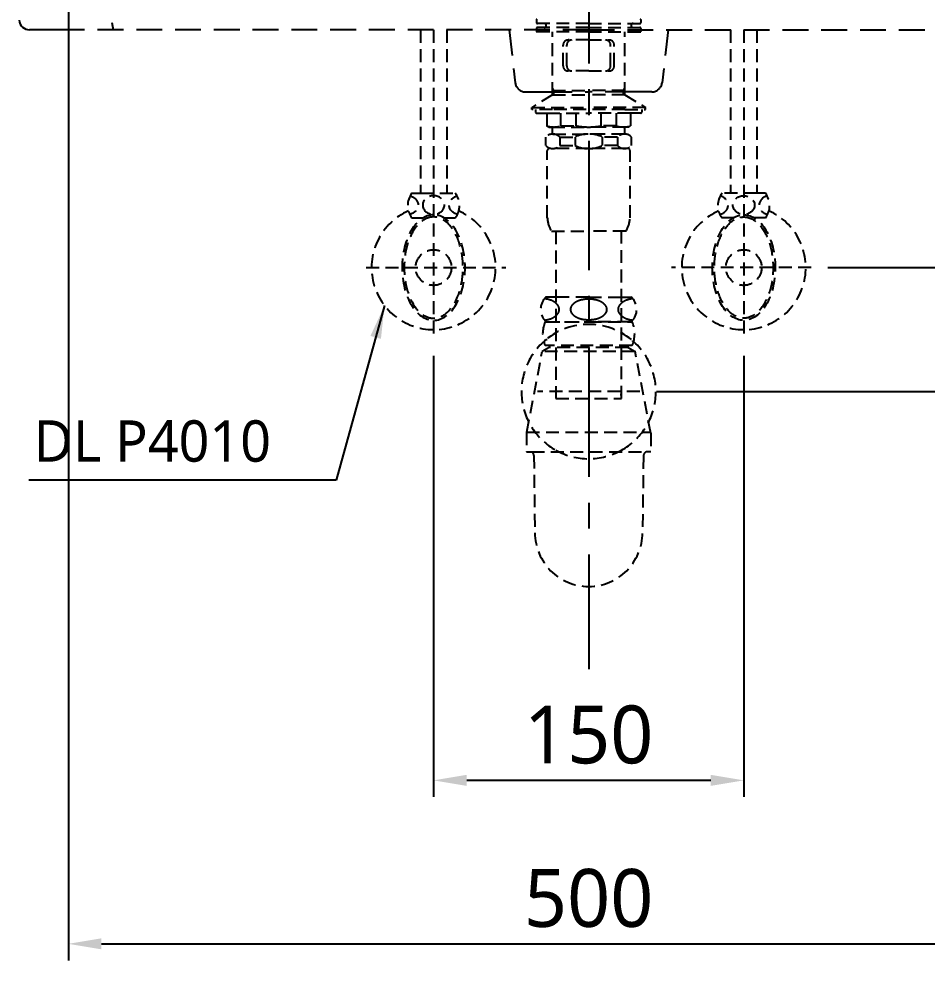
# Model space of a CAD drawing. Extents: x 0 to 3867, y -137 to 2100.
# Drawn here: x 586.8 to 1026.1, y 291.6 to 758.5 of the extents above; entities that cross this region are included whole.
import ezdxf

# ---------------------------------------------------------------- set-up
doc = ezdxf.new("R2010")
doc.units = 0
doc.header["$LTSCALE"] = 25
doc.header["$MEASUREMENT"] = 0
doc.linetypes.add('CENTER', pattern=[2, 1.25, -0.25, 0.25, -0.25])
doc.linetypes.add('HIDDEN', pattern=[0.375, 0.25, -0.125])
doc.layers.get('0').update_dxf_attribs({"linetype": 'CONTINUOUS'})
doc.layers.get('DEFPOINTS').update_dxf_attribs({"linetype": 'CONTINUOUS'})
for name, color, linetype in [('1', 1, 'CONTINUOUS'), ('2', 2, 'CONTINUOUS'), ('3', 3, 'CONTINUOUS'), ('4', 4, 'CONTINUOUS'), ('6', 6, 'CONTINUOUS'), ('7', 7, 'CONTINUOUS')]:
    doc.layers.add(name, color=color, linetype=linetype)
doc.styles.add('GHS', font='romans', dxfattribs={"bigfont": 'ghs'})
doc.styles.get("Standard").update_dxf_attribs({"font": 'NanumGothic.ttf'})
doc.dimstyles.get("Standard").update_dxf_attribs({"dimtxt": 2.5, "dimasz": 2, "dimexe": 2, "dimexo": 1, "dimgap": 1.5, "dimtad": 1, "dimdec": 0, "dimlfac": 10, "dimrnd": 0.5, "dimzin": 0, "dimdsep": 46, "dimtxsty": 'Standard', "dimcen": 0, "dimclrt": 2, "dimadec": 0, "dimazin": 0, "dimtfac": 1, "dimtdec": 0, "dimtmove": 0, "dimatfit": 3, "dimfxl": 0, "dimtolj": 1, "dimtzin": 0, "dimarcsym": 0})

# ---------------------------------------------------------------- blocks, each defined once
blk = doc.blocks.new('*D4')
at = {"layer": '1', "color": 3, "lineweight": -2}
for p, q in [((787.1, 595.78), (787.1, 382.39)), ((937.1, 595.78), (937.1, 382.39)), ((921.1, 390.39), (803.1, 390.39))]:
    blk.add_line(p, q, dxfattribs=at)
at = {"layer": '1', "color": 3}
for points in [[(803.1, 393.06), (803.1, 387.72), (787.1, 390.39)], [(921.1, 393.06), (921.1, 387.72), (937.1, 390.39)]]:
    blk.add_solid(points, dxfattribs=at)
at = {"layer": 'DEFPOINTS', "color": 0}
for p in [(787.1, 603.78), (937.1, 603.78), (787.1, 390.39)]:
    blk.add_point(p, dxfattribs=at)
at = {"layer": '1', "color": 2, "insert": (862.1, 412.39), "char_height": 28, "attachment_point": 5}
blk.add_mtext('\\A1;150', dxfattribs=at)
blk = doc.blocks.new('*D7')
at = {"layer": '3', "color": 3, "lineweight": -2}
for p, q in [((610.48, 845.43), (610.48, 303.32)), ((1113.71, 845.43), (1113.71, 303.32)), ((626.48, 311.32), (1097.71, 311.32))]:
    blk.add_line(p, q, dxfattribs=at)
at = {"layer": '3', "color": 3}
for points in [[(626.48, 313.99), (626.48, 308.66), (610.48, 311.32)], [(1097.71, 313.99), (1097.71, 308.66), (1113.71, 311.32)]]:
    blk.add_solid(points, dxfattribs=at)
at = {"layer": 'DEFPOINTS', "color": 0}
for p in [(610.48, 853.43), (1113.71, 853.43), (1113.71, 311.32)]:
    blk.add_point(p, dxfattribs=at)
at = {"layer": '3', "color": 2, "insert": (862.1, 333.32), "char_height": 28, "attachment_point": 5}
blk.add_mtext('\\A1;500', dxfattribs=at)
blk = doc.blocks.new('*D13')
at = {"layer": '1', "color": 3, "lineweight": -2}
for p, q in [((1171.96, 888.43), (1415.33, 888.43)), ((1407.33, 872.43), (1407.33, 707.93)), ((1407.33, 594.43), (1407.33, 663.93)), ((894.87, 578.43), (1415.33, 578.43))]:
    blk.add_line(p, q, dxfattribs=at)
at = {"layer": '1', "color": 3}
for points in [[(1404.67, 872.43), (1410, 872.43), (1407.33, 888.43)], [(1404.67, 594.43), (1410, 594.43), (1407.33, 578.43)]]:
    blk.add_solid(points, dxfattribs=at)
at = {"layer": 'DEFPOINTS', "color": 0}
for p in [(1163.96, 888.43), (886.87, 578.43, 9.25), (1407.33, 578.43)]:
    blk.add_point(p, dxfattribs=at)
at = {"layer": '1', "color": 2, "insert": (1407.33, 685.93), "char_height": 28, "attachment_point": 5}
blk.add_mtext('\\A1;310', dxfattribs=at)
blk = doc.blocks.new('*D15')
at = {"layer": '1', "color": 3, "lineweight": -2}
for p, q in [((977.72, 638.43), (1347.7, 638.43)), ((1339.7, 622.43), (1339.7, 447.1)), ((1339.7, 144.43), (1339.7, 403.1)), ((1224.61, 128.43), (1347.7, 128.43))]:
    blk.add_line(p, q, dxfattribs=at)
at = {"layer": '1', "color": 3}
for points in [[(1337.03, 622.43), (1342.37, 622.43), (1339.7, 638.43)], [(1337.03, 144.43), (1342.37, 144.43), (1339.7, 128.43)]]:
    blk.add_solid(points, dxfattribs=at)
at = {"layer": 'DEFPOINTS', "color": 0}
for p in [(969.72, 638.43, 9.25), (1216.61, 128.43), (1339.7, 128.43)]:
    blk.add_point(p, dxfattribs=at)
at = {"layer": '1', "color": 2, "insert": (1339.7, 425.1), "char_height": 28, "attachment_point": 5}
blk.add_mtext('\\A1;510', dxfattribs=at)

msp = doc.modelspace()

# ---------------------------------------------------------------- linework, layer by layer
at = {"color": 7, "linetype": 'HIDDEN', "ltscale": 2}
for p, q in [((823.58, 753.43), (826.58, 727.85)), ((900.61, 753.43), (897.61, 727.85)), ((831.54, 723.43), (841.6, 723.43)), ((841.6, 723.43), (862.1, 723.43)), ((882.6, 723.43), (862.1, 723.43)), ((892.65, 723.43), (882.6, 723.43))]:
    msp.add_line(p, q, dxfattribs=at)
at = {"color": 4, "linetype": 'HIDDEN'}
for p, q in [((841.1, 612.19, 9.25), (862.1, 612.19, 9.25)), ((862.1, 612.19, 9.25), (883.1, 612.19, 9.25)), ((832.19, 558.78, 9.25), (839.6, 597.78, 9.25)), ((843, 599.78, 9.25), (839.6, 597.78, 9.25)), ((884.6, 597.78, 9.25), (839.6, 597.78, 9.25)), ((883.1, 600.69, 9.25), (841.1, 600.69, 9.25)), ((881.2, 599.78, 9.25), (843, 599.78, 9.25)), ((881.2, 599.78, 9.25), (881.2, 600.69, 9.25)), ((881.2, 599.78, 9.25), (884.6, 597.78, 9.25)), ((892.1, 558.28, 9.25), (884.6, 597.78, 9.25)), ((832.1, 558.78, 9.25), (832.1, 549.28, 9.25)), ((832.1, 558.78, 9.25), (892, 558.78, 9.25)), ((892.1, 558.28, 9.25), (892.1, 549.28, 9.25)), ((832.1, 549.28, 9.25), (834.47, 549.28, 9.25)), ((834.47, 549.28, 9.25), (890.1, 549.28, 9.25)), ((835.6, 547.48, 9.25), (836.1, 510.19, 9.25)), ((888.6, 547.35, 9.25), (888.1, 510.19, 9.25)), ((892.1, 549.28, 9.25), (890.1, 549.28, 9.25))]:
    msp.add_line(p, q, dxfattribs=at)
at = {"color": 7, "linetype": 'HIDDEN', "ltscale": 2}
for centre, start, end in [((831.54, 728.43), 186.6755, 270), ((892.65, 728.43), 270, 353.3245)]:
    msp.add_arc(centre, 5, start, end, dxfattribs=at)
at = {"color": 4, "linetype": 'HIDDEN'}
for centre, radius, start, end in [((853.7, 606.44, 9.25), 13.85, 155.4705, 204.5295), ((870.5, 606.44, 9.25), 13.85, 335.4705, 24.5295), ((833.6, 547.48, 9.25), 2, 0, 64.1581), ((890.6, 547.35, 9.25), 2, 104.4775, 180), ((862.1, 510.19, 9.25), 26, 180, 0)]:
    msp.add_arc(centre, radius, start, end, dxfattribs=at)
at = {"layer": '1', "color": 1, "linetype": 'CENTER', "ltscale": 2}
msp.add_line((862.1, 899.71), (862.1, 444.17), dxfattribs=at)
at = {"layer": '1', "color": 7}
msp.add_line((607.1, 753.43), (591.74, 753.43), dxfattribs=at)
at = {"layer": '2', "color": 7, "linetype": 'HIDDEN', "ltscale": 2}
msp.add_line((615.41, 849.29), (632.1, 753.43), dxfattribs=at)
at = {"layer": '3', "linetype": 'HIDDEN'}
for p, q in [((836.79, 758.33, 9.25), (836.79, 757.03, 9.25)), ((862.1, 756.53, 9.25), (837.29, 756.53, 9.25)), ((862.1, 756.53, 9.25), (886.9, 756.53, 9.25)), ((887.4, 758.33, 9.25), (887.4, 757.03, 9.25)), ((836.79, 754.03, 9.25), (836.79, 752.73, 9.25)), ((862.1, 752.53, 9.25), (836.99, 752.53, 9.25)), ((862.1, 754.53, 9.25), (837.29, 754.53, 9.25)), ((844.6, 721.93, 9.25), (844.6, 752.53, 9.25)), ((862.1, 754.53, 9.25), (886.9, 754.53, 9.25)), ((862.1, 752.53, 9.25), (887.2, 752.53, 9.25)), ((879.6, 721.93, 9.25), (879.6, 752.53, 9.25)), ((887.4, 754.03, 9.25), (887.4, 752.73, 9.25)), ((862.1, 748.53, 9.25), (852.22, 748.53, 9.25)), ((862.1, 748.53, 9.25), (871.97, 748.53, 9.25)), ((849.72, 736.03, 9.25), (849.72, 746.03, 9.25)), ((851.49, 736.03, 9.25), (851.49, 746.03, 9.25)), ((872.7, 736.03, 9.25), (872.7, 746.03, 9.25)), ((874.47, 736.03, 9.25), (874.47, 746.03, 9.25)), ((862.1, 733.53, 9.25), (852.22, 733.53, 9.25)), ((862.1, 733.53, 9.25), (871.97, 733.53, 9.25)), ((845.3, 724.03, 9.25), (844.6, 725.24, 9.25)), ((844.6, 724.03, 9.25), (862.1, 724.03, 9.25)), ((845.3, 721.93, 9.25), (845.3, 724.03, 9.25)), ((879.6, 724.03, 9.25), (862.1, 724.03, 9.25)), ((878.9, 724.03, 9.25), (879.6, 725.24, 9.25)), ((878.9, 721.93, 9.25), (878.9, 724.03, 9.25)), ((844.6, 721.93, 9.25), (834.6, 715.93, 9.25)), ((844.6, 721.93, 9.25), (862.1, 721.93, 9.25)), ((879.6, 721.93, 9.25), (862.1, 721.93, 9.25)), ((879.6, 721.93, 9.25), (889.6, 715.93, 9.25)), ((834.6, 715.93, 9.25), (862.1, 715.93, 9.25)), ((834.6, 714.93, 9.25), (834.6, 715.93, 9.25)), ((844.6, 714.93, 9.25), (834.6, 714.93, 9.25)), ((836.4, 714.93, 9.25), (836.4, 713.63, 9.25)), ((879.6, 714.93, 9.25), (844.6, 714.93, 9.25)), ((889.6, 715.93, 9.25), (862.1, 715.93, 9.25)), ((879.6, 714.93, 9.25), (889.6, 714.93, 9.25)), ((887.79, 714.93, 9.25), (887.79, 713.63, 9.25)), ((889.6, 714.93, 9.25), (889.6, 715.93, 9.25)), ((836.9, 713.13, 9.25), (841.9, 713.13, 9.25)), ((841.9, 713.13, 9.25), (862.1, 713.13, 9.25)), ((841.9, 713.13, 9.25), (841.9, 707.01, 9.25)), ((848.68, 707.01, 9.25), (848.68, 713.13, 9.25)), ((856.08, 707.01, 9.25), (856.08, 713.13, 9.25)), ((882.29, 713.13, 9.25), (862.1, 713.13, 9.25)), ((868.11, 707.01, 9.25), (868.11, 713.13, 9.25)), ((875.51, 707.01, 9.25), (875.51, 713.13, 9.25)), ((882.29, 713.13, 9.25), (882.29, 707.01, 9.25)), ((887.29, 713.13, 9.25), (882.29, 713.13, 9.25)), ((842.9, 706.43, 9.25), (841.9, 707.01, 9.25)), ((842.9, 706.43, 9.25), (844.3, 706.43, 9.25)), ((844.3, 706.43, 9.25), (862.1, 706.43, 9.25)), ((844.6, 703.02, 9.25), (844.6, 706.43, 9.25)), ((848.68, 707.01, 9.25), (856.08, 707.01, 9.25)), ((879.89, 706.43, 9.25), (862.1, 706.43, 9.25)), ((875.51, 707.01, 9.25), (868.11, 707.01, 9.25)), ((879.6, 703.02, 9.25), (879.6, 706.43, 9.25)), ((881.29, 706.43, 9.25), (879.89, 706.43, 9.25)), ((881.29, 706.43, 9.25), (882.29, 707.01, 9.25)), ((841.35, 697.47, 9.25), (841.35, 701.59, 9.25)), ((844.74, 703.03, 9.25), (861.85, 703.03, 9.25)), ((848.13, 701.59, 9.25), (855.53, 701.59, 9.25)), ((848.13, 701.59, 9.25), (848.13, 697.47, 9.25)), ((855.53, 701.59, 9.25), (855.53, 697.47, 9.25)), ((879.45, 703.03, 9.25), (862.34, 703.03, 9.25)), ((868.66, 701.59, 9.25), (868.66, 697.47, 9.25)), ((876.07, 701.59, 9.25), (868.66, 701.59, 9.25)), ((876.07, 701.59, 9.25), (876.07, 697.47, 9.25)), ((882.84, 697.47, 9.25), (882.84, 701.59, 9.25)), ((862.1, 696.03, 9.25), (843.1, 696.03, 9.25)), ((848.13, 697.47, 9.25), (855.53, 697.47, 9.25)), ((879.45, 696.03, 9.25), (862.1, 696.03, 9.25)), ((876.07, 697.47, 9.25), (868.66, 697.47, 9.25)), ((878.9, 696.03, 9.25), (879.45, 696.03, 9.25)), ((879.45, 696.03, 9.25), (879.85, 696.03, 9.25)), ((881.1, 696.03, 9.25), (879.6, 696.03, 9.25)), ((842.1, 662.43, 9.25), (842.1, 695.03, 9.25)), ((882.1, 689.66, 9.25), (882.1, 695.03, 9.25)), ((882.1, 662.43, 9.25), (882.1, 695.03, 9.25)), ((844.1, 656.03, 9.25), (862.1, 656.03, 9.25)), ((846.22, 656.03, 9.25), (846.22, 575.03, 9.25)), ((880.1, 656.03, 9.25), (862.1, 656.03, 9.25)), ((877.97, 575.03, 9.25), (877.97, 656.03, 9.25)), ((846.22, 575.03, 9.25), (877.97, 575.03, 9.25)), ((877.97, 576.81, 9.25), (877.27, 576.81, 9.25))]:
    msp.add_line(p, q, dxfattribs=at)
at = {"layer": '3', "color": 7, "linetype": 'HIDDEN', "ltscale": 2}
for q in [(607.1, 753.43), (1117.1, 753.43)]:
    msp.add_line((862.1, 753.43), q, dxfattribs=at)
at = {"layer": '3', "color": 7, "ltscale": 2}
msp.add_arc((591.74, 758.43), 5, 184.2364, 270, dxfattribs=at)
at = {"layer": '3', "linetype": 'HIDDEN'}
for centre, radius, start, end in [((836.99, 758.33, 9.25), 0.2, 90, 180), ((837.29, 757.03, 9.25), 0.5, 180, 270), ((840.6, 755.53, 9.25), 1, 270, 90), ((883.6, 755.53, 9.25), 1, 90, 270), ((886.9, 757.03, 9.25), 0.5, 270, 0), ((887.2, 758.33, 9.25), 0.2, 0, 90), ((837.29, 754.03, 9.25), 0.5, 90, 180), ((836.99, 752.73, 9.25), 0.2, 180, 270), ((886.9, 754.03, 9.25), 0.5, 0, 90), ((887.2, 752.73, 9.25), 0.2, 270, 0), ((852.22, 746.03, 9.25), 2.5, 90, 180), ((853.99, 746.03, 9.25), 2.5, 90, 180), ((870.2, 746.03, 9.25), 2.5, 0, 90), ((871.97, 746.03, 9.25), 2.5, 0, 90), ((852.22, 736.03, 9.25), 2.5, 180, 270), ((853.99, 736.03, 9.25), 2.5, 180, 270), ((870.2, 736.03, 9.25), 2.5, 270, 0), ((871.97, 736.03, 9.25), 2.5, 270, 0), ((836.9, 713.63, 9.25), 0.5, 180, 270), ((887.29, 713.63, 9.25), 0.5, 270, 0), ((845.29, 716.61, 9.25), 10.18, 250.5679, 289.4321), ((861.9, 735.89, 9.25), 29.46, 258.5956, 270.3737), ((862.29, 735.89, 9.25), 29.46, 269.6263, 281.4044), ((878.9, 716.61, 9.25), 10.18, 250.5679, 289.4321), ((844.74, 698.32, 9.25), 4.7, 43.9409, 136.0591), ((861.63, 689.42, 9.25), 13.61, 89.0643, 116.6472), ((862.56, 689.42, 9.25), 13.61, 63.3528, 90.9357), ((879.45, 698.32, 9.25), 4.7, 43.9409, 136.0591), ((844.74, 700.74, 9.25), 4.7, 223.9409, 316.0591), ((843.1, 695.03, 9.25), 1, 90, 180), ((861.63, 709.63, 9.25), 13.61, 243.3528, 270.9357), ((862.56, 709.63, 9.25), 13.61, 269.0643, 296.6472), ((879.45, 700.74, 9.25), 4.7, 223.9409, 316.0591), ((881.1, 695.03, 9.25), 1, 0, 90), ((855.08, 662.98, 9.25), 13, 182.42, 212.3), ((869.11, 662.98, 9.25), 13, 327.7, 357.58)]:
    msp.add_arc(centre, radius, start, end, dxfattribs=at)
at = {"layer": '4', "linetype": 'HIDDEN'}
for p, q in [((845.85, 624.19, 9.25), (841.55, 624.19, 9.25)), ((862.1, 624.19, 9.25), (845.85, 624.19, 9.25)), ((862.1, 624.19, 9.25), (878.35, 624.19, 9.25)), ((878.35, 624.19, 9.25), (882.64, 624.19, 9.25)), ((841.95, 612.19, 9.25), (841.55, 612.19, 9.25)), ((841.95, 612.19, 9.25), (862.1, 612.19, 9.25)), ((882.25, 612.19, 9.25), (862.1, 612.19, 9.25)), ((882.25, 612.19, 9.25), (882.64, 612.19, 9.25)), ((841.95, 603.47, 9.25), (841.55, 603.47, 9.25)), ((886.87, 578.43, 9.25), (837.32, 578.43, 9.25))]:
    msp.add_line(p, q, dxfattribs=at)
at = {"layer": '4', "linetype": 'HIDDEN', "elevation": 9.25}
for points in [[(847.9, 618.19, 0.155217), (847.31, 620.04, 0.106747), (845.25, 621.93, 0.073043), (842.48, 623.05, 0.028511), (840.75, 623.37, 0.059523)], [(862.1, 623.19, 0.057537), (858.54, 622.77, 0.071219), (855.84, 621.72, 0.106373), (853.82, 619.92, 0.159483)], [(862.1, 623.19, 0.057537), (858.54, 622.77, 0.071219), (855.84, 621.72, 0.106373), (853.82, 619.92, 0.159483)], [(862.1, 623.19, -0.057537), (865.65, 622.77, -0.071219), (868.35, 621.72, -0.106373), (870.38, 619.92, -0.159483)], [(862.1, 623.19, -0.057537), (865.65, 622.77, -0.071219), (868.35, 621.72, -0.106373), (870.38, 619.92, -0.159483)], [(876.29, 618.19, -0.155217), (876.88, 620.04, -0.106747), (878.94, 621.93, -0.073043), (881.71, 623.05, -0.028511), (883.44, 623.37, -0.059523)], [(840.75, 613, 0.028511), (842.48, 613.32, 0.073043), (845.25, 614.44, 0.106747), (847.31, 616.33, 0.155217), (847.9, 618.19, 0.155217)], [(853.82, 619.92, 0.32729), (853.82, 616.45, 0.106373), (855.84, 614.65, 0.071219), (858.54, 613.6, 0.057537), (862.1, 613.19, 0.057537)], [(870.38, 619.92, -0.32729), (870.38, 616.45, -0.106373), (868.35, 614.65, -0.071219), (865.65, 613.6, -0.057537), (862.1, 613.19, -0.057537)], [(883.44, 613, -0.028511), (881.71, 613.32, -0.073043), (878.94, 614.44, -0.106747), (876.88, 616.33, -0.155217), (876.29, 618.19, -0.155217)]]:
    msp.add_lwpolyline(points, format="xyb", dxfattribs=at)
at = {"layer": '4', "linetype": 'HIDDEN'}
for centre, radius, start, end in [((846.85, 618.19, 9.25), 8, 131.4096, 228.5904), ((877.35, 618.19, 9.25), 8, 311.4096, 48.5904), ((862.1, 578.47, 9.25), 32.5, 50.5529, 129.4471), ((862.1, 578.47, 9.25), 32.5, 129.4471, 240.7605), ((862.1, 578.47, 9.25), 32.5, 299.2395, 50.5529), ((862.1, 578.47, 9.25), 32.5, 240.7605, 299.2395)]:
    msp.add_arc(centre, radius, start, end, dxfattribs=at)
at = {"layer": '6', "linetype": 'HIDDEN'}
for p, q in [((780.75, 753.43, 9.25), (780.75, 674.43, 9.25)), ((787.1, 753.43, 9.25), (787.1, 603.78, 9.25)), ((793.45, 753.43, 9.25), (793.45, 674.43, 9.25)), ((930.75, 753.43, 9.25), (930.75, 674.43, 9.25)), ((937.1, 753.43, 9.25), (937.1, 603.78, 9.25)), ((943.45, 753.43, 9.25), (943.45, 674.43, 9.25)), ((776.6, 674.43, 9.25), (780.75, 674.43, 9.25)), ((780.75, 674.43, 9.25), (797.6, 674.43, 9.25)), ((943.45, 674.43, 9.25), (926.6, 674.43, 9.25)), ((947.6, 674.43, 9.25), (943.45, 674.43, 9.25)), ((776.6, 662.43, 9.25), (781.96, 662.43, 9.25)), ((792.24, 662.43, 9.25), (797.6, 662.43, 9.25)), ((931.96, 662.43, 9.25), (926.6, 662.43, 9.25)), ((947.6, 662.43, 9.25), (942.24, 662.43, 9.25)), ((754.47, 638.43, 9.25), (822.07, 638.43, 9.25)), ((969.72, 638.43, 9.25), (902.13, 638.43, 9.25))]:
    msp.add_line(p, q, dxfattribs=at)
for centre in [(787.1, 638.43, 9.25), (937.1, 638.43, 9.25)]:
    msp.add_circle(centre, 8.62, dxfattribs=at)
for centre, radius, start, end in [((784.6, 668.43, 9.25), 10, 143.1301, 216.8699), ((789.6, 668.43, 9.25), 10, 323.1301, 36.8699), ((934.6, 668.43, 9.25), 10, 143.1301, 216.8699), ((939.6, 668.43, 9.25), 10, 323.1301, 36.8699), ((787.1, 638.43, 9.25), 30, 113.9173, 66.0827), ((937.1, 638.43, 9.25), 30, 113.9173, 66.0827)]:
    msp.add_arc(centre, radius, start, end, dxfattribs=at)
at = {"layer": '6', "linetype": 'HIDDEN', "extrusion": (0, 0, -1)}
for centre, major_axis, start_param, end_param in [((774.41, 668.66, 9.25), (-5.23, 0), 1.824119, 4.49897), ((799.87, 668.66, 9.25), (5.23, 0), 1.800504, 4.443058)]:
    msp.add_ellipse(centre, major_axis=major_axis, ratio=0.866391, start_param=start_param, end_param=end_param, dxfattribs=at)
for centre, major_axis, ratio in [((787.1, 668.66, 9.25), (-5.23, 0), 0.866391), ((787.1, 638.43, 9.25), (0, 25.5), 0.596529)]:
    msp.add_ellipse(centre, major_axis=major_axis, ratio=ratio, dxfattribs=at)
at = {"layer": '6', "linetype": 'HIDDEN'}
for centre, major_axis, start_param, end_param in [((924.32, 668.66, 9.25), (-5.23, 0), 1.800504, 4.443058), ((949.78, 668.66, 9.25), (5.23, 0), 1.824119, 4.49897)]:
    msp.add_ellipse(centre, major_axis=major_axis, ratio=0.866391, start_param=start_param, end_param=end_param, dxfattribs=at)
for centre, major_axis, ratio in [((937.1, 668.66, 9.25), (5.23, 0), 0.866391), ((937.1, 638.43, 9.25), (0, 25.5), 0.596529)]:
    msp.add_ellipse(centre, major_axis=major_axis, ratio=ratio, dxfattribs=at)
for points in [[(787.1, 662.93, 9.25), (789.18, 662.93, 9.25), (791.28, 662.13, 9.25), (795.17, 658.88, 9.25), (796.94, 656.44, 9.25), (799.67, 650.41, 9.25), (800.62, 646.83, 9.25), (801.47, 639.32, 9.25), (801.37, 635.39, 9.25), (800.14, 628.03, 9.25), (799.01, 624.61, 9.25), (796, 619.02, 9.25), (794.12, 616.86, 9.25), (790.11, 614.22, 9.25), (788.01, 613.72, 9.25), (783.85, 614.32, 9.25), (781.77, 615.44, 9.25), (778.02, 619.27, 9.25), (776.37, 621.98, 9.25), (773.96, 628.4, 9.25), (773.19, 632.11, 9.25), (772.73, 639.72, 9.25), (773.03, 643.62, 9.25), (774.64, 650.77, 9.25), (775.94, 654, 9.25), (779.21, 659.11, 9.25), (781.17, 660.97, 9.25), (784.49, 662.62, 9.25), (785.79, 662.93, 9.25), (787.1, 662.93, 9.25)], [(937.1, 662.93, 9.25), (935.02, 662.93, 9.25), (932.92, 662.13, 9.25), (929.02, 658.88, 9.25), (927.25, 656.44, 9.25), (924.52, 650.41, 9.25), (923.57, 646.83, 9.25), (922.72, 639.32, 9.25), (922.82, 635.39, 9.25), (924.05, 628.03, 9.25), (925.18, 624.61, 9.25), (928.2, 619.02, 9.25), (930.07, 616.86, 9.25), (934.08, 614.22, 9.25), (936.18, 613.72, 9.25), (940.34, 614.32, 9.25), (942.42, 615.44, 9.25), (946.17, 619.27, 9.25), (947.82, 621.98, 9.25), (950.24, 628.4, 9.25), (951, 632.11, 9.25), (951.46, 639.72, 9.25), (951.16, 643.62, 9.25), (949.56, 650.77, 9.25), (948.26, 654, 9.25), (944.99, 659.11, 9.25), (943.02, 660.97, 9.25), (939.7, 662.62, 9.25), (938.4, 662.93, 9.25), (937.1, 662.93, 9.25)]]:
    msp.add_open_spline(points, degree=3, knots=[0, 0, 0, 0, 0.46111, 0.46111, 0.922219, 0.922219, 1.383329, 1.383329, 1.844439, 1.844439, 2.305549, 2.305549, 2.766658, 2.766658, 3.227768, 3.227768, 3.688878, 3.688878, 4.149988, 4.149988, 4.611097, 4.611097, 5.072207, 5.072207, 5.533317, 5.533317, 5.994427, 5.994427, 6.283185, 6.283185, 6.283185, 6.283185], dxfattribs=at)
at = {"layer": '7', "linetype": 'HIDDEN', "extrusion": (0, 1, 0)}
for p, q in [((862.1, 753.43, 455.07), (862.1, 753.43, -4.93)), ((862.1, 753.43, -4.93), (862.1, 753.43, 455.07)), ((862.1, 753.43, 455.07), (862.1, 753.43, -4.93)), ((862.1, 753.43, -4.93), (862.1, 753.43, 455.07)), ((862.1, 753.43, 29.25), (862.1, 753.43, 9.25)), ((862.1, 753.43, 29.25), (862.1, 753.43, 9.25)), ((862.1, 753.43, 29.25), (862.1, 753.43, 9.25)), ((862.1, 753.43, 29.25), (862.1, 753.43, 9.25)), ((862.1, 753.43, 9.25), (862.1, 753.43, -4.93)), ((862.1, 753.43, 9.25), (862.1, 753.43, -4.93)), ((862.1, 753.43, 9.25), (862.1, 753.43, -4.93)), ((862.1, 753.43, 9.25), (862.1, 753.43, -4.93)), ((862.1, 753.43, -4.93), (862.1, 753.43, -4.93)), ((862.1, 753.43, -4.93), (862.1, 753.43, -4.93)), ((862.1, 753.43, -4.93), (862.1, 753.43, -4.93)), ((862.1, 753.43, -4.93), (862.1, 753.43, -4.93)), ((862.1, 753.43, 419.76), (862.1, 753.43, 455.07)), ((862.1, 753.43, 419.76), (862.1, 753.43, 455.07)), ((862.1, 753.43, 455.07), (862.1, 753.43, 455.07)), ((862.1, 753.43, 455.07), (862.1, 753.43, 455.07)), ((862.1, 753.43, 455.07), (862.1, 753.43, 455.07)), ((862.1, 753.43, 455.07), (862.1, 753.43, 455.07))]:
    msp.add_line(p, q, dxfattribs=at)
at = {"layer": '7', "linetype": 'HIDDEN'}
for points, knots in [([(862.1, 753.43, 390.59), (862.1, 753.43, 329.27), (862.1, 753.43, 267.94), (862.1, 753.43, 147.5), (862.1, 753.43, 88.37), (862.1, 753.43, 29.25)], [0, 0, 0, 0, 0.509144, 0.509144, 1, 1, 1, 1]), ([(862.1, 753.43, 390.59), (862.1, 753.43, 329.27), (862.1, 753.43, 267.94), (862.1, 753.43, 147.5), (862.1, 753.43, 88.37), (862.1, 753.43, 29.25)], [0, 0, 0, 0, 0.509144, 0.509144, 1, 1, 1, 1]), ([(862.1, 753.43, 390.59), (862.1, 753.43, 329.27), (862.1, 753.43, 267.94), (862.1, 753.43, 147.5), (862.1, 753.43, 88.37), (862.1, 753.43, 29.25)], [0, 0, 0, 0, 0.509144, 0.509144, 1, 1, 1, 1]), ([(862.1, 753.43, 390.59), (862.1, 753.43, 329.27), (862.1, 753.43, 267.94), (862.1, 753.43, 147.5), (862.1, 753.43, 88.37), (862.1, 753.43, 29.25)], [0, 0, 0, 0, 0.509144, 0.509144, 1, 1, 1, 1]), ([(862.1, 753.43, 390.59), (862.1, 753.43, 394.59), (862.1, 753.43, 398.58), (862.1, 753.43, 405.9), (862.1, 753.43, 409.29), (862.1, 753.43, 414.88), (862.1, 753.43, 417.12), (862.1, 753.43, 420.11), (862.1, 753.43, 420.86), (862.1, 753.43, 420.82)], [0, 0, 0, 0, 0.25, 0.25, 0.5, 0.5, 0.75, 0.75, 1, 1, 1, 1]), ([(862.1, 753.43, 390.59), (862.1, 753.43, 394.59), (862.1, 753.43, 398.58), (862.1, 753.43, 405.9), (862.1, 753.43, 409.29), (862.1, 753.43, 414.88), (862.1, 753.43, 417.12), (862.1, 753.43, 420.11), (862.1, 753.43, 420.86), (862.1, 753.43, 420.82)], [0, 0, 0, 0, 0.25, 0.25, 0.5, 0.5, 0.75, 0.75, 1, 1, 1, 1]), ([(862.1, 753.43, 390.59), (862.1, 753.43, 394.59), (862.1, 753.43, 398.58), (862.1, 753.43, 405.9), (862.1, 753.43, 409.29), (862.1, 753.43, 414.88), (862.1, 753.43, 417.12), (862.1, 753.43, 420.11), (862.1, 753.43, 420.86), (862.1, 753.43, 420.82)], [0, 0, 0, 0, 0.25, 0.25, 0.5, 0.5, 0.75, 0.75, 1, 1, 1, 1]), ([(862.1, 753.43, 390.59), (862.1, 753.43, 394.59), (862.1, 753.43, 398.58), (862.1, 753.43, 405.9), (862.1, 753.43, 409.29), (862.1, 753.43, 414.88), (862.1, 753.43, 417.12), (862.1, 753.43, 420.11), (862.1, 753.43, 420.86), (862.1, 753.43, 420.82)], [0, 0, 0, 0, 0.25, 0.25, 0.5, 0.5, 0.75, 0.75, 1, 1, 1, 1]), ([(862.1, 753.43, 419.76), (862.1, 753.43, 419.76), (862.1, 753.43, 419.86), (862.1, 753.43, 420.24), (862.1, 753.43, 420.5), (862.1, 753.43, 420.82)], [0, 0, 0, 0, 0.535587, 0.535587, 1, 1, 1, 1]), ([(862.1, 753.43, 419.76), (862.1, 753.43, 419.76), (862.1, 753.43, 419.86), (862.1, 753.43, 420.24), (862.1, 753.43, 420.5), (862.1, 753.43, 420.82)], [0, 0, 0, 0, 0.535587, 0.535587, 1, 1, 1, 1]), ([(862.1, 753.43, 419.76), (862.1, 753.43, 419.76), (862.1, 753.43, 419.86), (862.1, 753.43, 420.24), (862.1, 753.43, 420.5), (862.1, 753.43, 420.82)], [0, 0, 0, 0, 0.535587, 0.535587, 1, 1, 1, 1]), ([(862.1, 753.43, 419.76), (862.1, 753.43, 419.76), (862.1, 753.43, 419.86), (862.1, 753.43, 420.24), (862.1, 753.43, 420.5), (862.1, 753.43, 420.82)], [0, 0, 0, 0, 0.535587, 0.535587, 1, 1, 1, 1])]:
    msp.add_open_spline(points, degree=3, knots=knots, dxfattribs=at)
for points, degree in [([(862.1, 753.43, -4.93), (862.1, 753.43, -0.2), (862.1, 753.43, 4.53), (862.1, 753.43, 9.25)], 3), ([(862.1, 753.43, -4.93), (862.1, 753.43, -0.2), (862.1, 753.43, 4.53), (862.1, 753.43, 9.25)], 3), ([(862.1, 753.43, -4.93), (862.1, 753.43, -0.2), (862.1, 753.43, 4.53), (862.1, 753.43, 9.25)], 3), ([(862.1, 753.43, -4.93), (862.1, 753.43, -0.2), (862.1, 753.43, 4.53), (862.1, 753.43, 9.25)], 3), ([(862.1, 753.43, 9.26), (862.1, 753.43, 9.25)], 1), ([(862.1, 753.43, 9.26), (862.1, 753.43, 9.25)], 1), ([(862.1, 753.43, 9.26), (862.1, 753.43, 9.25)], 1), ([(862.1, 753.43, 9.26), (862.1, 753.43, 9.25)], 1)]:
    msp.add_open_spline(points, degree=degree, dxfattribs=at)

# ---------------------------------------------------------------- texts
at = {"layer": '1', "color": 2, "insert": (593.68, 564.53, 9.25), "char_height": 20, "attachment_point": 1, "style": 'GHS'}
msp.add_mtext_dynamic_manual_height_columns('{\\fNanumGothic|b0|i0|c129|p50;DL P4010}', width=147.2344, gutter_width=13.51, heights=[0], dxfattribs=at)

# ---------------------------------------------------------------- dimensions: what is measured, and where the dimension line sits
at = {"layer": '1'}
for base, p1, p2, picture, middle in [((1407.33, 578.43), (1163.96, 888.43), (886.87, 578.43, 9.25), '*D13', (1407.33, 685.93)), ((1339.7, 128.43), (969.72, 638.43, 9.25), (1216.61, 128.43), '*D15', (1339.7, 425.1))]:
    dim = msp.add_linear_dim(base=base, p1=p1, p2=p2, angle=90, dimstyle='Standard', override={"dimscale": 0.8, "dimtxt": 35, "dimasz": 20, "dimexe": 10, "dimexo": 10, "dimgap": 10, "dimtih": 1, "dimtoh": 1, "dimlfac": 1, "dimzin": 8, "dimclrd": 3, "dimclre": 3, "dimarcsym": 1}, dxfattribs=at)
    dim.commit()
    dim.dimension.update_dxf_attribs({"geometry": picture, "text_midpoint": middle, "dimtype": 160})
dim = msp.add_linear_dim(base=(787.1, 390.39, 9.25), p1=(937.1, 603.78, 9.25), p2=(787.1, 603.78, 9.25), dimstyle='Standard', override={"dimscale": 0.8, "dimtxt": 35, "dimasz": 20, "dimexe": 10, "dimexo": 10, "dimgap": 10, "dimlfac": 1, "dimzin": 8, "dimclrd": 3, "dimclre": 3}, dxfattribs=at)
dim.commit()
dim.dimension.update_dxf_attribs({"geometry": '*D4', "text_midpoint": (862.1, 390.39, 9.25), "dimtype": 160})
at = {"layer": '3', "color": 7}
dim = msp.add_linear_dim(base=(1113.71, 311.32), p1=(610.48, 853.43), p2=(1113.71, 853.43), text='500', dimstyle='Standard', override={"dimscale": 0.8, "dimtxt": 35, "dimasz": 20, "dimexe": 10, "dimexo": 10, "dimgap": 10, "dimlfac": 1, "dimzin": 8, "dimclrd": 3, "dimclre": 3}, dxfattribs=at)
dim.commit()
dim.dimension.update_dxf_attribs({"geometry": '*D7', "text_midpoint": (862.1, 333.32)})

# ---------------------------------------------------------------- leaders
at = {"layer": '1'}
msp.add_leader([(763.37, 620.08, 9.25), (740.02, 535.57, 9.25), (591.29, 535.57, 9.25)], dimstyle='Standard', override={"dimscale": 0.8, "dimtxt": 35, "dimasz": 20, "dimexe": 10, "dimexo": 10, "dimgap": 10, "dimtad": 0, "dimlfac": 1, "dimzin": 8, "dimclrd": 3, "dimclre": 3, "dimarcsym": 1}, dxfattribs=at)

doc.saveas('drawing.dxf')
